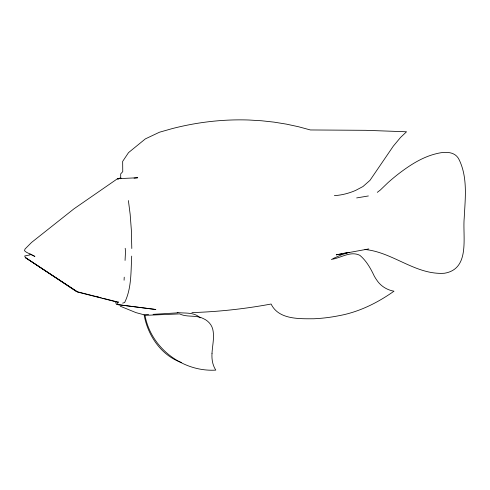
<?xml version="1.0" encoding="UTF-8"?>
<svg xmlns="http://www.w3.org/2000/svg" width="490" height="490" viewBox="0 0 490 490"><rect width="100%" height="100%" fill="white"/><g stroke="black" fill="none" stroke-linecap="round" stroke-linejoin="round"><path stroke-width="0.73" d="M131.7 256.117C130.842 271.638 131.663 288.322 124.632 302.569L122.623 303.132M131.804 248.516L131.338 229.908L130.162 214.332L128.398 200.569M124.08 280.225L124.233 277.175M125.06 260.429L125.514 251.29L125.195 248.277M115.579 301.797L116.204 303.965L117.41 304.584L118.219 301.632M377.282 192.356L380.332 190.022L387.933 182.709A184.963 163.519 -63 0 1 397.96 174.293C409.554 165.363 422.196 157.039 436.615 153.633C444.43 151.637 454.916 150.957 459.05 159.538C467.919 177.637 465.175 198.597 464.214 218.007C462.468 236.627 470.596 268.967 444.399 273.255C415.783 275.196 392.741 252.117 364.964 249.502M332.863 258.64L341.585 254.763L349.107 252.319M119.983 178.097L117.306 178.85L73.959 208.832L31.556 242.446L25.027 249.012L24.5 250.727L26.399 252.252L34.906 256.435L29.976 253.93L30.074 254.886L24.69 255.976L25.333 257.55L76.471 291.538L101.332 297.853M368.376 195.957L356.659 197.929M342.1 253.649L336.244 254.867L368.786 248.92M343.563 253.342L347.22 252.583M121.012 178.139L117.306 178.85L118.678 179.095M144.85 314.733L148.593 314.323M134.04 178.127L137.733 177.754L120.865 178.55M331.35 259.394C340.709 258.181 350.454 250.561 359.899 255.364C366.373 260.778 370.667 268.447 374.219 275.993A51.909 45.895 -63 0 0 376.596 279.833C380.454 285.921 386.922 289.988 393.991 291.195C377.502 302.845 359.06 312.032 339.068 315.676A190.408 168.333 -63 0 1 313.741 318.77C299.01 318.788 278.559 319.621 271.111 304.021C244.988 308.884 218.497 311.775 191.939 312.596M153.058 314.347L177.925 312.834M117.41 304.584L155.851 309.502L116.914 304.517M95.918 296.248L98.11 296.805M102.79 298.226L117.416 301.944M118.298 302.391L77.353 291.985L25.333 257.55L76.912 291.415M144.348 314.874L135.975 312.62L120.228 306.201M181.588 362.551C161.198 355.52 147.729 335.472 144.103 314.813M177.209 312.522C184.706 313.557 194.107 311.763 200.122 317.863M120.73 178.77L120.687 173.901L122.757 171.641L122.665 161.382L128.527 152.623L145.352 138.897L159.458 132.227L172.088 128.637A311.242 275.16 -63 0 1 248.908 120.013L261.55 120.761L274.057 122.133L286.381 124.129L298.502 126.739L310.372 129.96L365.699 130.316L406.529 131.779L400.538 137.457L393.262 146.204L369.968 180.369L362.961 186.537L355.685 190.389A70.462 62.297 -63 0 1 334.376 195.651M212.011 353.272C211.607 359.096 212.531 365.16 215.79 370.109C182.764 372.137 150.847 348.053 144.997 315.358L179.677 313.906C187.002 317.612 195.927 314.672 203.381 318.604C207.962 320.619 211.668 324.545 212.819 329.488C214.534 337.377 212.44 345.364 212.011 353.272"/></g></svg>
